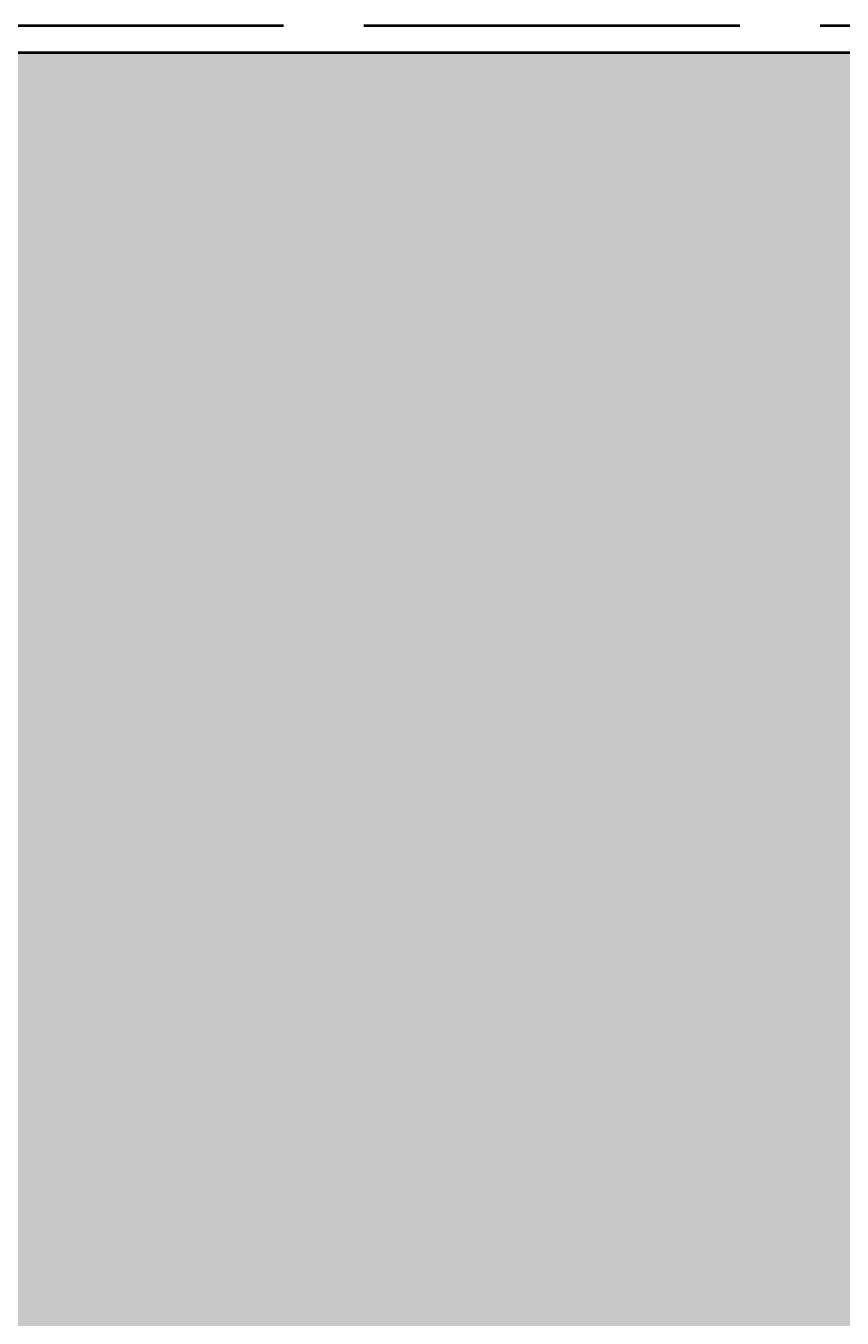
# Model space of a CAD drawing. Header units: millimetres. Extents: x -6059 to 111124, y -4267 to 4924.
# Drawn here: x 4045 to 5118, y 676 to 2375 of the extents above; entities that cross this region are included whole.
import ezdxf

# ---------------------------------------------------------------- set-up
doc = ezdxf.new("R2010")
doc.units = ezdxf.units.MM
doc.linetypes.add('DASH_494_106', pattern=[599.722222, 493.888889, -105.833333])
for name, color, linetype in [('GEOFAB', 5, 'Continuous'), ('MODULE_ART', 7, 'Continuous'), ('TANK', 7, 'Continuous')]:
    doc.layers.add(name, color=color, linetype=linetype)

# ---------------------------------------------------------------- blocks, each defined once
blk = doc.blocks.new('atlancube_face')
at = {"true_color": 0x000000}
blk.add_solid([(-1.8, -1.8), (1151.8, -1.8), (-1.8, 781.8), (1151.8, 781.8)], dxfattribs=at)

msp = doc.modelspace()

# ---------------------------------------------------------------- linework, layer by layer
at = {"layer": 'GEOFAB', "color": 5, "linetype": 'DASH_494_106', "lineweight": 53}
msp.add_lwpolyline([(-35.3, -35.3), (108135.3, -35.3), (108135.3, 2375.3), (-35.3, 2375.3)], close=True, dxfattribs=at)
at = {"layer": 'TANK', "lineweight": 53}
msp.add_lwpolyline([(0, 0), (108100, 0), (108100, 2340), (0, 2340)], close=True, dxfattribs=at)

# ---------------------------------------------------------------- block references
at = {"layer": 'MODULE_ART'}
for p in [(3450, 1560), (4600, 1560), (3450, 780), (4600, 780), (3450, 0), (4600, 0)]:
    msp.add_blockref('atlancube_face', p, dxfattribs=at)

doc.saveas('drawing.dxf')
